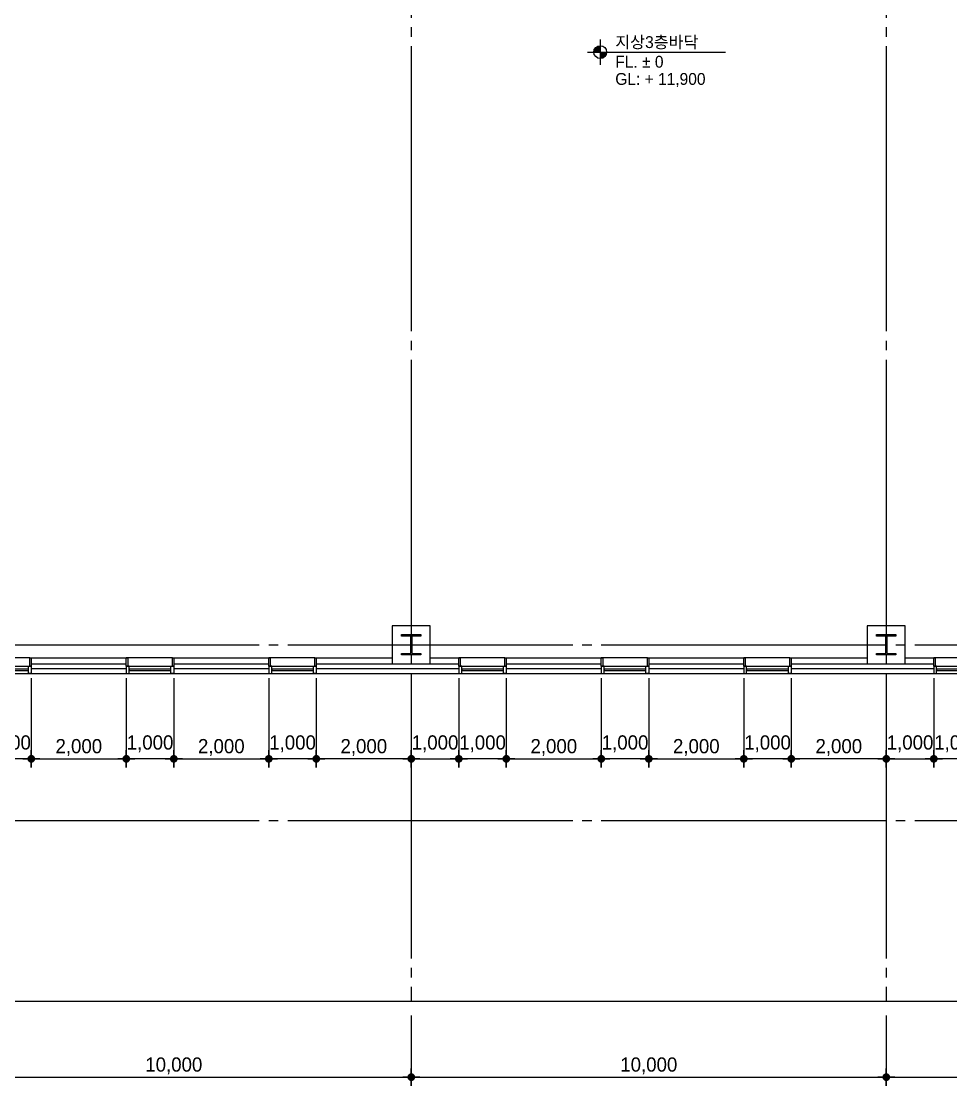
# Model space of a CAD drawing. Extents: x 14159573 to 14237735, y -1804798 to -1750552.
# Drawn here: x 14179362 to 14198929, y -1800829 to -1778424 of the extents above; entities that cross this region are included whole.
import ezdxf

# ---------------------------------------------------------------- set-up
doc = ezdxf.new("R2010")
doc.units = 0
doc.header["$LTSCALE"] = 100
doc.header["$MEASUREMENT"] = 0
doc.header["$PDSIZE"] = -10
doc.linetypes.add('CEN', pattern=[66, 60, -2, 2, -2])
doc.layers.get('0').update_dxf_attribs({"linetype": 'CONTINUOUS'})
doc.layers.get('Defpoints').update_dxf_attribs({"linetype": 'CONTINUOUS'})
for name, color, linetype in [('0-내벽고정식', 7, 'CONTINUOUS'), ('CEN', 1, 'CEN'), ('COL', 2, 'CONTINUOUS'), ('col2', 3, 'CONTINUOUS'), ('DIM', 7, 'CONTINUOUS'), ('LEVEL-1', 4, 'CONTINUOUS'), ('TEXT', 2, 'CONTINUOUS'), ('WALL-1', 7, 'CONTINUOUS'), ('WID', 4, 'CONTINUOUS')]:
    doc.layers.add(name, color=color, linetype=linetype)
doc.styles.add('HY울를도M', font='HYWULM.TTF')
doc.styles.add('굴림', font='H2HDRM.TTF')
doc.dimstyles.new('DIM100', dxfattribs={"dimtxt": 300, "dimasz": 120, "dimexe": 1, "dimexo": 100, "dimgap": 60, "dimtad": 1, "dimdec": 4, "dimzin": 0, "dimdsep": 46, "dimlunit": 6, "dimtxsty": '굴림', "dimblk": 'DOTT', "dimcen": 0.09, "dimadec": 0, "dimazin": 0, "dimtfac": 1, "dimtdec": 4, "dimtofl": 0, "dimtmove": 2, "dimatfit": 2, "dimldrblk": 'DOTT', "dimfxl": 1, "dimtolj": 1, "dimtzin": 0, "dimarcsym": 0})
doc.dimstyles.new('DIM50', dxfattribs={"dimscale": 50, "dimtxt": 3, "dimasz": 1.2, "dimexe": 1, "dimexo": 1, "dimgap": 0.6, "dimtad": 1, "dimdec": 4, "dimzin": 0, "dimdsep": 46, "dimlunit": 6, "dimtxsty": '굴림', "dimblk": 'DOTT', "dimcen": 0.09, "dimadec": 0, "dimazin": 0, "dimtfac": 1, "dimtdec": 4, "dimtofl": 0, "dimtmove": 2, "dimatfit": 2, "dimldrblk": 'DOTT', "dimfxl": 1, "dimtolj": 1, "dimtzin": 0, "dimarcsym": 0})

# ---------------------------------------------------------------- blocks, each defined once
blk = doc.blocks.new('DOTT')
for p, q in [((-1.5, 0), (1.5, 0)), ((0, 1.5), (0, -1.5))]:
    blk.add_line(p, q)
at = {"color": 6, "const_width": 0.68}
blk.add_lwpolyline([(-0.34, 0, 1), (0.34, 0, 1)], format="xyb", close=True, dxfattribs=at)
blk = doc.blocks.new('*D46')
at = {"layer": 'Defpoints', "color": 0, "lineweight": -3}
for p in [(14197573, -1799049), (14207573, -1799049), (14207573, -1800649)]:
    blk.add_point(p, dxfattribs=at)
at = {"layer": 'DIM', "color": 7, "lineweight": -2}
for p, q in [((14197573, -1799349), (14197573, -1800749)), ((14207573, -1799349), (14207573, -1800749)), ((14197693, -1800649), (14207453, -1800649))]:
    blk.add_line(p, q, dxfattribs=at)
at = {"layer": 'DIM', "color": 7, "lineweight": -2, "xscale": 120, "yscale": 120, "zscale": 120, "rotation": 180}
blk.add_blockref('DOTT', (14197573, -1800649), dxfattribs=at)
at = {"layer": 'DIM', "color": 7, "lineweight": -2, "xscale": 120, "yscale": 120, "zscale": 120}
blk.add_blockref('DOTT', (14207573, -1800649), dxfattribs=at)
at = {"layer": 'DIM', "color": 3, "insert": (14202573, -1800411), "char_height": 300, "attachment_point": 5, "style": '굴림'}
blk.add_mtext('\\A1;10,000', dxfattribs=at)
blk = doc.blocks.new('*D48')
at = {"layer": 'Defpoints', "color": 0, "lineweight": -3}
for p in [(14187573, -1799049), (14197573, -1799049), (14197573, -1800649)]:
    blk.add_point(p, dxfattribs=at)
at = {"layer": 'DIM', "color": 7, "lineweight": -2}
for p, q in [((14187573, -1799349), (14187573, -1800749)), ((14197573, -1799349), (14197573, -1800749)), ((14187693, -1800649), (14197453, -1800649))]:
    blk.add_line(p, q, dxfattribs=at)
at = {"layer": 'DIM', "color": 7, "lineweight": -2, "xscale": 120, "yscale": 120, "zscale": 120, "rotation": 180}
blk.add_blockref('DOTT', (14187573, -1800649), dxfattribs=at)
at = {"layer": 'DIM', "color": 7, "lineweight": -2, "xscale": 120, "yscale": 120, "zscale": 120}
blk.add_blockref('DOTT', (14197573, -1800649), dxfattribs=at)
at = {"layer": 'DIM', "color": 3, "insert": (14192573, -1800411), "char_height": 300, "attachment_point": 5, "style": '굴림'}
blk.add_mtext('\\A1;10,000', dxfattribs=at)
blk = doc.blocks.new('*D49')
at = {"layer": 'Defpoints', "color": 0, "lineweight": -3}
for p in [(14177573, -1799049), (14187573, -1799049), (14187573, -1800649)]:
    blk.add_point(p, dxfattribs=at)
at = {"layer": 'DIM', "color": 7, "lineweight": -2}
for p, q in [((14177573, -1799349), (14177573, -1800749)), ((14187573, -1799349), (14187573, -1800749)), ((14177693, -1800649), (14187453, -1800649))]:
    blk.add_line(p, q, dxfattribs=at)
at = {"layer": 'DIM', "color": 7, "lineweight": -2, "xscale": 120, "yscale": 120, "zscale": 120, "rotation": 180}
blk.add_blockref('DOTT', (14177573, -1800649), dxfattribs=at)
at = {"layer": 'DIM', "color": 7, "lineweight": -2, "xscale": 120, "yscale": 120, "zscale": 120}
blk.add_blockref('DOTT', (14187573, -1800649), dxfattribs=at)
at = {"layer": 'DIM', "color": 3, "insert": (14182573, -1800411), "char_height": 300, "attachment_point": 5, "style": '굴림'}
blk.add_mtext('\\A1;10,000', dxfattribs=at)
blk = doc.blocks.new('aw-1000-325')
at = {"layer": 'WID', "color": 8}
for p, q in [((970, 325), (0, 325)), ((0, 150), (1000, 150)), ((0, 0), (1000, 0))]:
    blk.add_line(p, q, dxfattribs=at)
at = {"layer": 'WID'}
for points in [[(0, 325), (30, 325), (30, 150), (0, 150)], [(970, 325), (1000, 325), (1000, 150), (970, 150)], [(60, 150), (0, 150), (0, 0), (60, 0)], [(60, 63), (940, 63), (940, 87), (60, 87)], [(940, 150), (1000, 150), (1000, 0), (940, 0)]]:
    blk.add_lwpolyline(points, close=True, dxfattribs=at)
blk = doc.blocks.new('*D82')
at = {"layer": 'Defpoints', "color": 0, "lineweight": -3, "ltscale": 3}
for p in [(14182573, -1792149), (14184573, -1792149), (14184573, -1793949)]:
    blk.add_point(p, dxfattribs=at)
at = {"layer": 'DIM', "color": 7, "lineweight": -2, "ltscale": 3}
for p, q in [((14182573, -1792249), (14182573, -1793950)), ((14184573, -1792249), (14184573, -1793950)), ((14182693, -1793949), (14184453, -1793949))]:
    blk.add_line(p, q, dxfattribs=at)
at = {"layer": 'DIM', "color": 7, "lineweight": -2, "ltscale": 3, "xscale": 120, "yscale": 120, "zscale": 120, "rotation": 180}
blk.add_blockref('DOTT', (14182573, -1793949), dxfattribs=at)
at = {"layer": 'DIM', "color": 7, "lineweight": -2, "ltscale": 3, "xscale": 120, "yscale": 120, "zscale": 120}
blk.add_blockref('DOTT', (14184573, -1793949), dxfattribs=at)
at = {"layer": 'DIM', "color": 3, "ltscale": 3, "insert": (14183573, -1793710), "char_height": 300, "attachment_point": 5, "style": '굴림'}
blk.add_mtext('\\A1;2,000', dxfattribs=at)
blk = doc.blocks.new('*D83')
at = {"layer": 'Defpoints', "color": 0, "lineweight": -3, "ltscale": 3}
for p in [(14179573, -1792149), (14181573, -1792149), (14181573, -1793949)]:
    blk.add_point(p, dxfattribs=at)
at = {"layer": 'DIM', "color": 7, "lineweight": -2, "ltscale": 3}
for p, q in [((14179573, -1792249), (14179573, -1793950)), ((14181573, -1792249), (14181573, -1793950)), ((14179693, -1793949), (14181453, -1793949))]:
    blk.add_line(p, q, dxfattribs=at)
at = {"layer": 'DIM', "color": 7, "lineweight": -2, "ltscale": 3, "xscale": 120, "yscale": 120, "zscale": 120, "rotation": 180}
blk.add_blockref('DOTT', (14179573, -1793949), dxfattribs=at)
at = {"layer": 'DIM', "color": 7, "lineweight": -2, "ltscale": 3, "xscale": 120, "yscale": 120, "zscale": 120}
blk.add_blockref('DOTT', (14181573, -1793949), dxfattribs=at)
at = {"layer": 'DIM', "color": 3, "ltscale": 3, "insert": (14180573, -1793710), "char_height": 300, "attachment_point": 5, "style": '굴림'}
blk.add_mtext('\\A1;2,000', dxfattribs=at)
blk = doc.blocks.new('*D84')
at = {"layer": 'Defpoints', "color": 0, "lineweight": -3, "ltscale": 3}
for p in [(14184573, -1792149), (14185573, -1792149), (14184573, -1793949)]:
    blk.add_point(p, dxfattribs=at)
at = {"layer": 'DIM', "color": 7, "lineweight": -2, "ltscale": 3}
for p, q in [((14184573, -1792249), (14184573, -1793950)), ((14185573, -1792249), (14185573, -1793950)), ((14185453, -1793949), (14184693, -1793949))]:
    blk.add_line(p, q, dxfattribs=at)
at = {"layer": 'DIM', "color": 7, "lineweight": -2, "ltscale": 3, "xscale": 120, "yscale": 120, "zscale": 120, "rotation": 180}
blk.add_blockref('DOTT', (14184573, -1793949), dxfattribs=at)
at = {"layer": 'DIM', "color": 7, "lineweight": -2, "ltscale": 3, "xscale": 120, "yscale": 120, "zscale": 120}
blk.add_blockref('DOTT', (14185573, -1793949), dxfattribs=at)
at = {"layer": 'DIM', "color": 3, "ltscale": 3, "insert": (14185073, -1793632), "char_height": 300, "attachment_point": 5, "style": '굴림'}
blk.add_mtext('\\A1;1,000', dxfattribs=at)
blk = doc.blocks.new('*D85')
at = {"layer": 'Defpoints', "color": 0, "lineweight": -3, "ltscale": 3}
for p in [(14194573, -1792149), (14195573, -1792149), (14194573, -1793949)]:
    blk.add_point(p, dxfattribs=at)
at = {"layer": 'DIM', "color": 7, "lineweight": -2, "ltscale": 3}
for p, q in [((14194573, -1792249), (14194573, -1793950)), ((14195573, -1792249), (14195573, -1793950)), ((14195453, -1793949), (14194693, -1793949))]:
    blk.add_line(p, q, dxfattribs=at)
at = {"layer": 'DIM', "color": 7, "lineweight": -2, "ltscale": 3, "xscale": 120, "yscale": 120, "zscale": 120, "rotation": 180}
blk.add_blockref('DOTT', (14194573, -1793949), dxfattribs=at)
at = {"layer": 'DIM', "color": 7, "lineweight": -2, "ltscale": 3, "xscale": 120, "yscale": 120, "zscale": 120}
blk.add_blockref('DOTT', (14195573, -1793949), dxfattribs=at)
at = {"layer": 'DIM', "color": 3, "ltscale": 3, "insert": (14195073, -1793632), "char_height": 300, "attachment_point": 5, "style": '굴림'}
blk.add_mtext('\\A1;1,000', dxfattribs=at)
blk = doc.blocks.new('*D86')
at = {"layer": 'Defpoints', "color": 0, "lineweight": -3, "ltscale": 3}
for p in [(14181573, -1792149), (14182573, -1792149), (14181573, -1793949)]:
    blk.add_point(p, dxfattribs=at)
at = {"layer": 'DIM', "color": 7, "lineweight": -2, "ltscale": 3}
for p, q in [((14181573, -1792249), (14181573, -1793950)), ((14182573, -1792249), (14182573, -1793950)), ((14182453, -1793949), (14181693, -1793949))]:
    blk.add_line(p, q, dxfattribs=at)
at = {"layer": 'DIM', "color": 7, "lineweight": -2, "ltscale": 3, "xscale": 120, "yscale": 120, "zscale": 120, "rotation": 180}
blk.add_blockref('DOTT', (14181573, -1793949), dxfattribs=at)
at = {"layer": 'DIM', "color": 7, "lineweight": -2, "ltscale": 3, "xscale": 120, "yscale": 120, "zscale": 120}
blk.add_blockref('DOTT', (14182573, -1793949), dxfattribs=at)
at = {"layer": 'DIM', "color": 3, "ltscale": 3, "insert": (14182073, -1793632), "char_height": 300, "attachment_point": 5, "style": '굴림'}
blk.add_mtext('\\A1;1,000', dxfattribs=at)
blk = doc.blocks.new('*D87')
at = {"layer": 'Defpoints', "color": 0, "lineweight": -3, "ltscale": 3}
for p in [(14185573, -1792149), (14187573, -1792149), (14185573, -1793949)]:
    blk.add_point(p, dxfattribs=at)
at = {"layer": 'DIM', "color": 7, "lineweight": -2, "ltscale": 3}
for p, q in [((14185573, -1792249), (14185573, -1793950)), ((14187573, -1792249), (14187573, -1793950)), ((14187453, -1793949), (14185693, -1793949))]:
    blk.add_line(p, q, dxfattribs=at)
at = {"layer": 'DIM', "color": 7, "lineweight": -2, "ltscale": 3, "xscale": 120, "yscale": 120, "zscale": 120, "rotation": 180}
blk.add_blockref('DOTT', (14185573, -1793949), dxfattribs=at)
at = {"layer": 'DIM', "color": 7, "lineweight": -2, "ltscale": 3, "xscale": 120, "yscale": 120, "zscale": 120}
blk.add_blockref('DOTT', (14187573, -1793949), dxfattribs=at)
at = {"layer": 'DIM', "color": 3, "ltscale": 3, "insert": (14186573, -1793710), "char_height": 300, "attachment_point": 5, "style": '굴림'}
blk.add_mtext('\\A1;2,000', dxfattribs=at)
blk = doc.blocks.new('*D88')
at = {"layer": 'Defpoints', "color": 0, "lineweight": -3, "ltscale": 3}
for p in [(14178573, -1792149), (14179573, -1792149), (14178573, -1793949)]:
    blk.add_point(p, dxfattribs=at)
at = {"layer": 'DIM', "color": 7, "lineweight": -2, "ltscale": 3}
for p, q in [((14178573, -1792249), (14178573, -1793950)), ((14179573, -1792249), (14179573, -1793950)), ((14179453, -1793949), (14178693, -1793949))]:
    blk.add_line(p, q, dxfattribs=at)
at = {"layer": 'DIM', "color": 7, "lineweight": -2, "ltscale": 3, "xscale": 120, "yscale": 120, "zscale": 120, "rotation": 180}
blk.add_blockref('DOTT', (14178573, -1793949), dxfattribs=at)
at = {"layer": 'DIM', "color": 7, "lineweight": -2, "ltscale": 3, "xscale": 120, "yscale": 120, "zscale": 120}
blk.add_blockref('DOTT', (14179573, -1793949), dxfattribs=at)
at = {"layer": 'DIM', "color": 3, "ltscale": 3, "insert": (14179073, -1793632), "char_height": 300, "attachment_point": 5, "style": '굴림'}
blk.add_mtext('\\A1;1,000', dxfattribs=at)
blk = doc.blocks.new('*D90')
at = {"layer": 'Defpoints', "color": 0, "lineweight": -3, "ltscale": 3}
for p in [(14192573, -1792149), (14194573, -1792149), (14194573, -1793949)]:
    blk.add_point(p, dxfattribs=at)
at = {"layer": 'DIM', "color": 7, "lineweight": -2, "ltscale": 3}
for p, q in [((14192573, -1792249), (14192573, -1793950)), ((14194573, -1792249), (14194573, -1793950)), ((14192693, -1793949), (14194453, -1793949))]:
    blk.add_line(p, q, dxfattribs=at)
at = {"layer": 'DIM', "color": 7, "lineweight": -2, "ltscale": 3, "xscale": 120, "yscale": 120, "zscale": 120, "rotation": 180}
blk.add_blockref('DOTT', (14192573, -1793949), dxfattribs=at)
at = {"layer": 'DIM', "color": 7, "lineweight": -2, "ltscale": 3, "xscale": 120, "yscale": 120, "zscale": 120}
blk.add_blockref('DOTT', (14194573, -1793949), dxfattribs=at)
at = {"layer": 'DIM', "color": 3, "ltscale": 3, "insert": (14193573, -1793710), "char_height": 300, "attachment_point": 5, "style": '굴림'}
blk.add_mtext('\\A1;2,000', dxfattribs=at)
blk = doc.blocks.new('*D91')
at = {"layer": 'Defpoints', "color": 0, "lineweight": -3, "ltscale": 3}
for p in [(14195573, -1792149), (14197573, -1792149), (14195573, -1793949)]:
    blk.add_point(p, dxfattribs=at)
at = {"layer": 'DIM', "color": 7, "lineweight": -2, "ltscale": 3}
for p, q in [((14195573, -1792249), (14195573, -1793950)), ((14197573, -1792249), (14197573, -1793950)), ((14197453, -1793949), (14195693, -1793949))]:
    blk.add_line(p, q, dxfattribs=at)
at = {"layer": 'DIM', "color": 7, "lineweight": -2, "ltscale": 3, "xscale": 120, "yscale": 120, "zscale": 120, "rotation": 180}
blk.add_blockref('DOTT', (14195573, -1793949), dxfattribs=at)
at = {"layer": 'DIM', "color": 7, "lineweight": -2, "ltscale": 3, "xscale": 120, "yscale": 120, "zscale": 120}
blk.add_blockref('DOTT', (14197573, -1793949), dxfattribs=at)
at = {"layer": 'DIM', "color": 3, "ltscale": 3, "insert": (14196573, -1793710), "char_height": 300, "attachment_point": 5, "style": '굴림'}
blk.add_mtext('\\A1;2,000', dxfattribs=at)
blk = doc.blocks.new('*D92')
at = {"layer": 'Defpoints', "color": 0, "lineweight": -3, "ltscale": 3}
for p in [(14189573, -1792149), (14191573, -1792149), (14191573, -1793949)]:
    blk.add_point(p, dxfattribs=at)
at = {"layer": 'DIM', "color": 7, "lineweight": -2, "ltscale": 3}
for p, q in [((14189573, -1792249), (14189573, -1793950)), ((14191573, -1792249), (14191573, -1793950)), ((14189693, -1793949), (14191453, -1793949))]:
    blk.add_line(p, q, dxfattribs=at)
at = {"layer": 'DIM', "color": 7, "lineweight": -2, "ltscale": 3, "xscale": 120, "yscale": 120, "zscale": 120, "rotation": 180}
blk.add_blockref('DOTT', (14189573, -1793949), dxfattribs=at)
at = {"layer": 'DIM', "color": 7, "lineweight": -2, "ltscale": 3, "xscale": 120, "yscale": 120, "zscale": 120}
blk.add_blockref('DOTT', (14191573, -1793949), dxfattribs=at)
at = {"layer": 'DIM', "color": 3, "ltscale": 3, "insert": (14190573, -1793710), "char_height": 300, "attachment_point": 5, "style": '굴림'}
blk.add_mtext('\\A1;2,000', dxfattribs=at)
blk = doc.blocks.new('*D93')
at = {"layer": 'Defpoints', "color": 0, "lineweight": -3, "ltscale": 3}
for p in [(14191573, -1792149), (14192573, -1792149), (14191573, -1793949)]:
    blk.add_point(p, dxfattribs=at)
at = {"layer": 'DIM', "color": 7, "lineweight": -2, "ltscale": 3}
for p, q in [((14191573, -1792249), (14191573, -1793950)), ((14192573, -1792249), (14192573, -1793950)), ((14192453, -1793949), (14191693, -1793949))]:
    blk.add_line(p, q, dxfattribs=at)
at = {"layer": 'DIM', "color": 7, "lineweight": -2, "ltscale": 3, "xscale": 120, "yscale": 120, "zscale": 120, "rotation": 180}
blk.add_blockref('DOTT', (14191573, -1793949), dxfattribs=at)
at = {"layer": 'DIM', "color": 7, "lineweight": -2, "ltscale": 3, "xscale": 120, "yscale": 120, "zscale": 120}
blk.add_blockref('DOTT', (14192573, -1793949), dxfattribs=at)
at = {"layer": 'DIM', "color": 3, "ltscale": 3, "insert": (14192073, -1793632), "char_height": 300, "attachment_point": 5, "style": '굴림'}
blk.add_mtext('\\A1;1,000', dxfattribs=at)
blk = doc.blocks.new('*D94')
at = {"layer": 'Defpoints', "color": 0, "lineweight": -3, "ltscale": 3}
for p in [(14187573, -1792149), (14188573, -1792149), (14188573, -1793949)]:
    blk.add_point(p, dxfattribs=at)
at = {"layer": 'DIM', "color": 7, "lineweight": -2, "ltscale": 3}
for p, q in [((14187573, -1792249), (14187573, -1793950)), ((14188573, -1792249), (14188573, -1793950)), ((14187693, -1793949), (14188453, -1793949))]:
    blk.add_line(p, q, dxfattribs=at)
at = {"layer": 'DIM', "color": 7, "lineweight": -2, "ltscale": 3, "xscale": 120, "yscale": 120, "zscale": 120, "rotation": 180}
blk.add_blockref('DOTT', (14187573, -1793949), dxfattribs=at)
at = {"layer": 'DIM', "color": 7, "lineweight": -2, "ltscale": 3, "xscale": 120, "yscale": 120, "zscale": 120}
blk.add_blockref('DOTT', (14188573, -1793949), dxfattribs=at)
at = {"layer": 'DIM', "color": 3, "ltscale": 3, "insert": (14188073, -1793632), "char_height": 300, "attachment_point": 5, "style": '굴림'}
blk.add_mtext('\\A1;1,000', dxfattribs=at)
blk = doc.blocks.new('*D95')
at = {"layer": 'Defpoints', "color": 0, "lineweight": -3, "ltscale": 3}
for p in [(14188573, -1792149), (14189573, -1792149), (14188573, -1793949)]:
    blk.add_point(p, dxfattribs=at)
at = {"layer": 'DIM', "color": 7, "lineweight": -2, "ltscale": 3}
for p, q in [((14188573, -1792249), (14188573, -1793950)), ((14189573, -1792249), (14189573, -1793950)), ((14189453, -1793949), (14188693, -1793949))]:
    blk.add_line(p, q, dxfattribs=at)
at = {"layer": 'DIM', "color": 7, "lineweight": -2, "ltscale": 3, "xscale": 120, "yscale": 120, "zscale": 120, "rotation": 180}
blk.add_blockref('DOTT', (14188573, -1793949), dxfattribs=at)
at = {"layer": 'DIM', "color": 7, "lineweight": -2, "ltscale": 3, "xscale": 120, "yscale": 120, "zscale": 120}
blk.add_blockref('DOTT', (14189573, -1793949), dxfattribs=at)
at = {"layer": 'DIM', "color": 3, "ltscale": 3, "insert": (14189073, -1793632), "char_height": 300, "attachment_point": 5, "style": '굴림'}
blk.add_mtext('\\A1;1,000', dxfattribs=at)
blk = doc.blocks.new('*D98')
at = {"layer": 'Defpoints', "color": 0, "lineweight": -3, "ltscale": 3}
for p in [(14197573, -1792149), (14198573, -1792149), (14198573, -1793949)]:
    blk.add_point(p, dxfattribs=at)
at = {"layer": 'DIM', "color": 7, "lineweight": -2, "ltscale": 3}
for p, q in [((14197573, -1792249), (14197573, -1793950)), ((14198573, -1792249), (14198573, -1793950)), ((14197693, -1793949), (14198453, -1793949))]:
    blk.add_line(p, q, dxfattribs=at)
at = {"layer": 'DIM', "color": 7, "lineweight": -2, "ltscale": 3, "xscale": 120, "yscale": 120, "zscale": 120, "rotation": 180}
blk.add_blockref('DOTT', (14197573, -1793949), dxfattribs=at)
at = {"layer": 'DIM', "color": 7, "lineweight": -2, "ltscale": 3, "xscale": 120, "yscale": 120, "zscale": 120}
blk.add_blockref('DOTT', (14198573, -1793949), dxfattribs=at)
at = {"layer": 'DIM', "color": 3, "ltscale": 3, "insert": (14198073, -1793632), "char_height": 300, "attachment_point": 5, "style": '굴림'}
blk.add_mtext('\\A1;1,000', dxfattribs=at)
blk = doc.blocks.new('*D102')
at = {"layer": 'Defpoints', "color": 0, "lineweight": -3, "ltscale": 3}
for p in [(14198573, -1792149), (14199573, -1792149), (14198573, -1793949)]:
    blk.add_point(p, dxfattribs=at)
at = {"layer": 'DIM', "color": 7, "lineweight": -2, "ltscale": 3}
for p, q in [((14198573, -1792249), (14198573, -1793950)), ((14199573, -1792249), (14199573, -1793950)), ((14199453, -1793949), (14198693, -1793949))]:
    blk.add_line(p, q, dxfattribs=at)
at = {"layer": 'DIM', "color": 7, "lineweight": -2, "ltscale": 3, "xscale": 120, "yscale": 120, "zscale": 120, "rotation": 180}
blk.add_blockref('DOTT', (14198573, -1793949), dxfattribs=at)
at = {"layer": 'DIM', "color": 7, "lineweight": -2, "ltscale": 3, "xscale": 120, "yscale": 120, "zscale": 120}
blk.add_blockref('DOTT', (14199573, -1793949), dxfattribs=at)
at = {"layer": 'DIM', "color": 3, "ltscale": 3, "insert": (14199073, -1793632), "char_height": 300, "attachment_point": 5, "style": '굴림'}
blk.add_mtext('\\A1;1,000', dxfattribs=at)

msp = doc.modelspace()

# ---------------------------------------------------------------- hatches: boundary and pattern name
at = {"layer": 'LEVEL-1'}
h = msp.add_hatch(color=256, dxfattribs=at)
h.paths.add_polyline_path([(14191549.68845, -1779073.309), (14191549.68845, -1778938.91034, 0.4142135624), (14191415.28979, -1779073.309)])
h.paths.add_polyline_path([(14191549.68845, -1779073.309), (14191549.68845, -1779207.70766, 0.4142135624), (14191684.08711, -1779073.309)])

# ---------------------------------------------------------------- linework, layer by layer
at = {"layer": '0-내벽고정식'}
for p, q in [((14179573.21251, -1791824.19177), (14181573.21251, -1791824.19177)), ((14182573.21251, -1791824.19177), (14184573.21251, -1791824.19177)), ((14185573.21251, -1791824.19177), (14187173.21251, -1791824.19177)), ((14187973.21251, -1791824.19177), (14188573.21251, -1791824.19177)), ((14189573.21251, -1791824.19177), (14191573.21251, -1791824.19177)), ((14192573.21251, -1791824.19177), (14194573.21251, -1791824.19177)), ((14195573.21251, -1791824.19177), (14197173.21251, -1791824.19177)), ((14197973.21251, -1791824.19177), (14198573.21251, -1791824.19177))]:
    msp.add_line(p, q, dxfattribs=at)
at = {"layer": 'CEN', "linetype": 'CEN'}
for p, q in [((14187573.21251, -1759149.19177), (14187573.21251, -1799049.19177)), ((14197573.21251, -1759149.19177), (14197573.21251, -1799049.19177)), ((14165173.21251, -1791549.19177), (14229173.21251, -1791549.19177)), ((14165173.21251, -1795249.19177), (14229173.21251, -1795249.19177))]:
    msp.add_line(p, q, dxfattribs=at)
at = {"layer": 'COL'}
for points in [[(14187973.21251, -1791949.19177), (14187973.21251, -1791149.19177), (14187173.21251, -1791149.19177), (14187173.21251, -1791949.19177)], [(14197973.21251, -1791949.19177), (14197973.21251, -1791149.19177), (14197173.21251, -1791149.19177), (14197173.21251, -1791949.19177)]]:
    msp.add_lwpolyline(points, close=True, dxfattribs=at)
at = {"layer": 'col2'}
for points in [[(14187369.71251, -1791763.19177), (14187369.71251, -1791728.19177), (14187563.21251, -1791728.19177), (14187563.21251, -1791370.19177), (14187369.71251, -1791370.19177), (14187369.71251, -1791335.19177), (14187776.71251, -1791335.19177), (14187776.71251, -1791370.19177), (14187583.21251, -1791370.19177), (14187583.21251, -1791728.19177), (14187776.71251, -1791728.19177), (14187776.71251, -1791763.19177)], [(14197369.71251, -1791763.19177), (14197369.71251, -1791728.19177), (14197563.21251, -1791728.19177), (14197563.21251, -1791370.19177), (14197369.71251, -1791370.19177), (14197369.71251, -1791335.19177), (14197776.71251, -1791335.19177), (14197776.71251, -1791370.19177), (14197583.21251, -1791370.19177), (14197583.21251, -1791728.19177), (14197776.71251, -1791728.19177), (14197776.71251, -1791763.19177)]]:
    msp.add_lwpolyline(points, close=True, dxfattribs=at)
at = {"layer": 'Defpoints', "color": 76}
msp.add_lwpolyline([(14165173.21251, -1799049.19177), (14229173.21251, -1799049.19177), (14229173.21251, -1759149.19177), (14165173.21251, -1759149.19177)], close=True, dxfattribs=at)
at = {"layer": 'LEVEL-1'}
for p, q in [((14191549.69561, -1778804.51169), (14191549.69561, -1779342.10631)), ((14191280.89114, -1779073.309), (14194185.24621, -1779073.309))]:
    msp.add_line(p, q, dxfattribs=at)
msp.add_circle((14191549.68845, -1779073.309), 134.39866, dxfattribs=at)
at = {"layer": 'WALL-1', "color": 4}
for p, q in [((14179573.21251, -1791949.19177), (14181573.21251, -1791949.19177)), ((14179573.21251, -1792049.19177), (14181573.21251, -1792049.19177)), ((14179573.21251, -1792149.19177), (14181573.21251, -1792149.19177)), ((14182573.21251, -1791949.19177), (14184573.21251, -1791949.19177)), ((14182573.21251, -1792049.19177), (14184573.21251, -1792049.19177)), ((14182573.21251, -1792149.19177), (14184573.21251, -1792149.19177)), ((14185573.21251, -1791949.19177), (14188573.21251, -1791949.19177)), ((14185573.21251, -1792049.19177), (14188573.21251, -1792049.19177)), ((14185573.21251, -1792149.19177), (14188573.21251, -1792149.19177)), ((14189573.21251, -1791949.19177), (14191573.21251, -1791949.19177)), ((14189573.21251, -1792049.19177), (14191573.21251, -1792049.19177)), ((14189573.21251, -1792149.19177), (14191573.21251, -1792149.19177)), ((14192573.21251, -1791949.19177), (14194573.21251, -1791949.19177)), ((14192573.21251, -1792049.19177), (14194573.21251, -1792049.19177)), ((14192573.21251, -1792149.19177), (14194573.21251, -1792149.19177)), ((14195573.21251, -1791949.19177), (14198573.21251, -1791949.19177)), ((14195573.21251, -1792049.19177), (14198573.21251, -1792049.19177)), ((14195573.21251, -1792149.19177), (14198573.21251, -1792149.19177))]:
    msp.add_line(p, q, dxfattribs=at)

# ---------------------------------------------------------------- block references
at = {"layer": 'WID'}
for p in [(14178573.21251, -1792149.19177), (14181573.21251, -1792149.19177), (14184573.21251, -1792149.19177), (14188573.21251, -1792149.19177), (14191573.21251, -1792149.19177), (14194573.21251, -1792149.19177), (14198573.21251, -1792149.19177)]:
    msp.add_blockref('aw-1000-325', p, dxfattribs=at)

# ---------------------------------------------------------------- texts
at = {"layer": 'TEXT', "style": 'HY울를도M'}
for s, p in [('지상3층바닥', (14191866.80755, -1778987.92158)), ('FL. %%p 0', (14191866.80755, -1779400.88751)), ('GL: + 11,900', (14191866.80755, -1779763.24936))]:
    msp.add_text(s, height=250, dxfattribs=at).set_placement(p)

# ---------------------------------------------------------------- dimensions: what is measured, and where the dimension line sits
at = {"layer": 'DIM', "ltscale": 3}
for base, p1, p2, picture, middle in [((14178573.21251, -1793949.19177), (14179573.21251, -1792149.19177), (14178573.21251, -1792149.19177), '*D88', (14179073.21251, -1793632.23789)), ((14181573.21251, -1793949.19177), (14182573.21251, -1792149.19177), (14181573.21251, -1792149.19177), '*D86', (14182073.21251, -1793632.23789)), ((14184573.21251, -1793949.19177), (14185573.21251, -1792149.19177), (14184573.21251, -1792149.19177), '*D84', (14185073.21251, -1793632.23789)), ((14188573.21251, -1793949.19177), (14189573.21251, -1792149.19177), (14188573.21251, -1792149.19177), '*D95', (14189073.21251, -1793632.23789)), ((14191573.21251, -1793949.19177), (14192573.21251, -1792149.19177), (14191573.21251, -1792149.19177), '*D93', (14192073.21251, -1793632.23789)), ((14194573.21251, -1793949.19177), (14195573.21251, -1792149.19177), (14194573.21251, -1792149.19177), '*D85', (14195073.21251, -1793632.23789)), ((14198573.21251, -1793949.19177), (14199573.21251, -1792149.19177), (14198573.21251, -1792149.19177), '*D102', (14199073.21251, -1793632.23789))]:
    dim = msp.add_linear_dim(base=base, p1=p1, p2=p2, angle=180, dimstyle='DIM100', dxfattribs=at)
    dim.commit()
    dim.dimension.update_dxf_attribs({"geometry": picture, "text_midpoint": middle, "dimtype": 128})
for base, p1, p2, picture, middle in [((14181573.21251, -1793949.19177), (14179573.21251, -1792149.19177), (14181573.21251, -1792149.19177), '*D83', (14180573.21251, -1793710.15355)), ((14184573.21251, -1793949.19177), (14182573.21251, -1792149.19177), (14184573.21251, -1792149.19177), '*D82', (14183573.21251, -1793710.15355)), ((14191573.21251, -1793949.19177), (14189573.21251, -1792149.19177), (14191573.21251, -1792149.19177), '*D92', (14190573.21251, -1793710.15355)), ((14194573.21251, -1793949.19177), (14192573.21251, -1792149.19177), (14194573.21251, -1792149.19177), '*D90', (14193573.21251, -1793710.15355))]:
    dim = msp.add_linear_dim(base=base, p1=p1, p2=p2, dimstyle='DIM100', dxfattribs=at)
    dim.commit()
    dim.dimension.update_dxf_attribs({"geometry": picture, "text_midpoint": middle})
for base, p1, p2, picture, middle in [((14185573.21251, -1793949.19177), (14187573.21251, -1792149.19177), (14185573.21251, -1792149.19177), '*D87', (14186573.21251, -1793710.15355)), ((14195573.21251, -1793949.19177), (14197573.21251, -1792149.19177), (14195573.21251, -1792149.19177), '*D91', (14196573.21251, -1793710.15355))]:
    dim = msp.add_linear_dim(base=base, p1=p1, p2=p2, angle=180, dimstyle='DIM100', dxfattribs=at)
    dim.commit()
    dim.dimension.update_dxf_attribs({"geometry": picture, "text_midpoint": middle})
for base, p1, p2, picture, middle in [((14188573.21251, -1793949.19177), (14187573.21251, -1792149.19177), (14188573.21251, -1792149.19177), '*D94', (14188073.21251, -1793632.23789)), ((14198573.21251, -1793949.19177), (14197573.21251, -1792149.19177), (14198573.21251, -1792149.19177), '*D98', (14198073.21251, -1793632.23789))]:
    dim = msp.add_linear_dim(base=base, p1=p1, p2=p2, dimstyle='DIM100', dxfattribs=at)
    dim.commit()
    dim.dimension.update_dxf_attribs({"geometry": picture, "text_midpoint": middle, "dimtype": 128})
at = {"layer": 'DIM'}
for base, p1, p2, picture, middle in [((14187573.21251, -1800649.19136), (14177573.21251, -1799049.19177), (14187573.21251, -1799049.1914), '*D49', (14182573.21251, -1800410.52305)), ((14197573.21251, -1800649.19136), (14187573.21251, -1799049.19177), (14197573.21251, -1799049.1914), '*D48', (14192573.21251, -1800410.52305)), ((14207573.2125571594, -1800649.19177466), (14197573.2125071008, -1799049.1917746591), (14207573.2125571594, -1799049.19177466), '*D46', (14202573.2125321291, -1800410.5234639321))]:
    dim = msp.add_linear_dim(base=base, p1=p1, p2=p2, dimstyle='DIM50', override={"dimscale": 100, "dimexo": 3}, dxfattribs=at)
    dim.commit()
    dim.dimension.update_dxf_attribs({"geometry": picture, "text_midpoint": middle})

doc.saveas('drawing.dxf')
